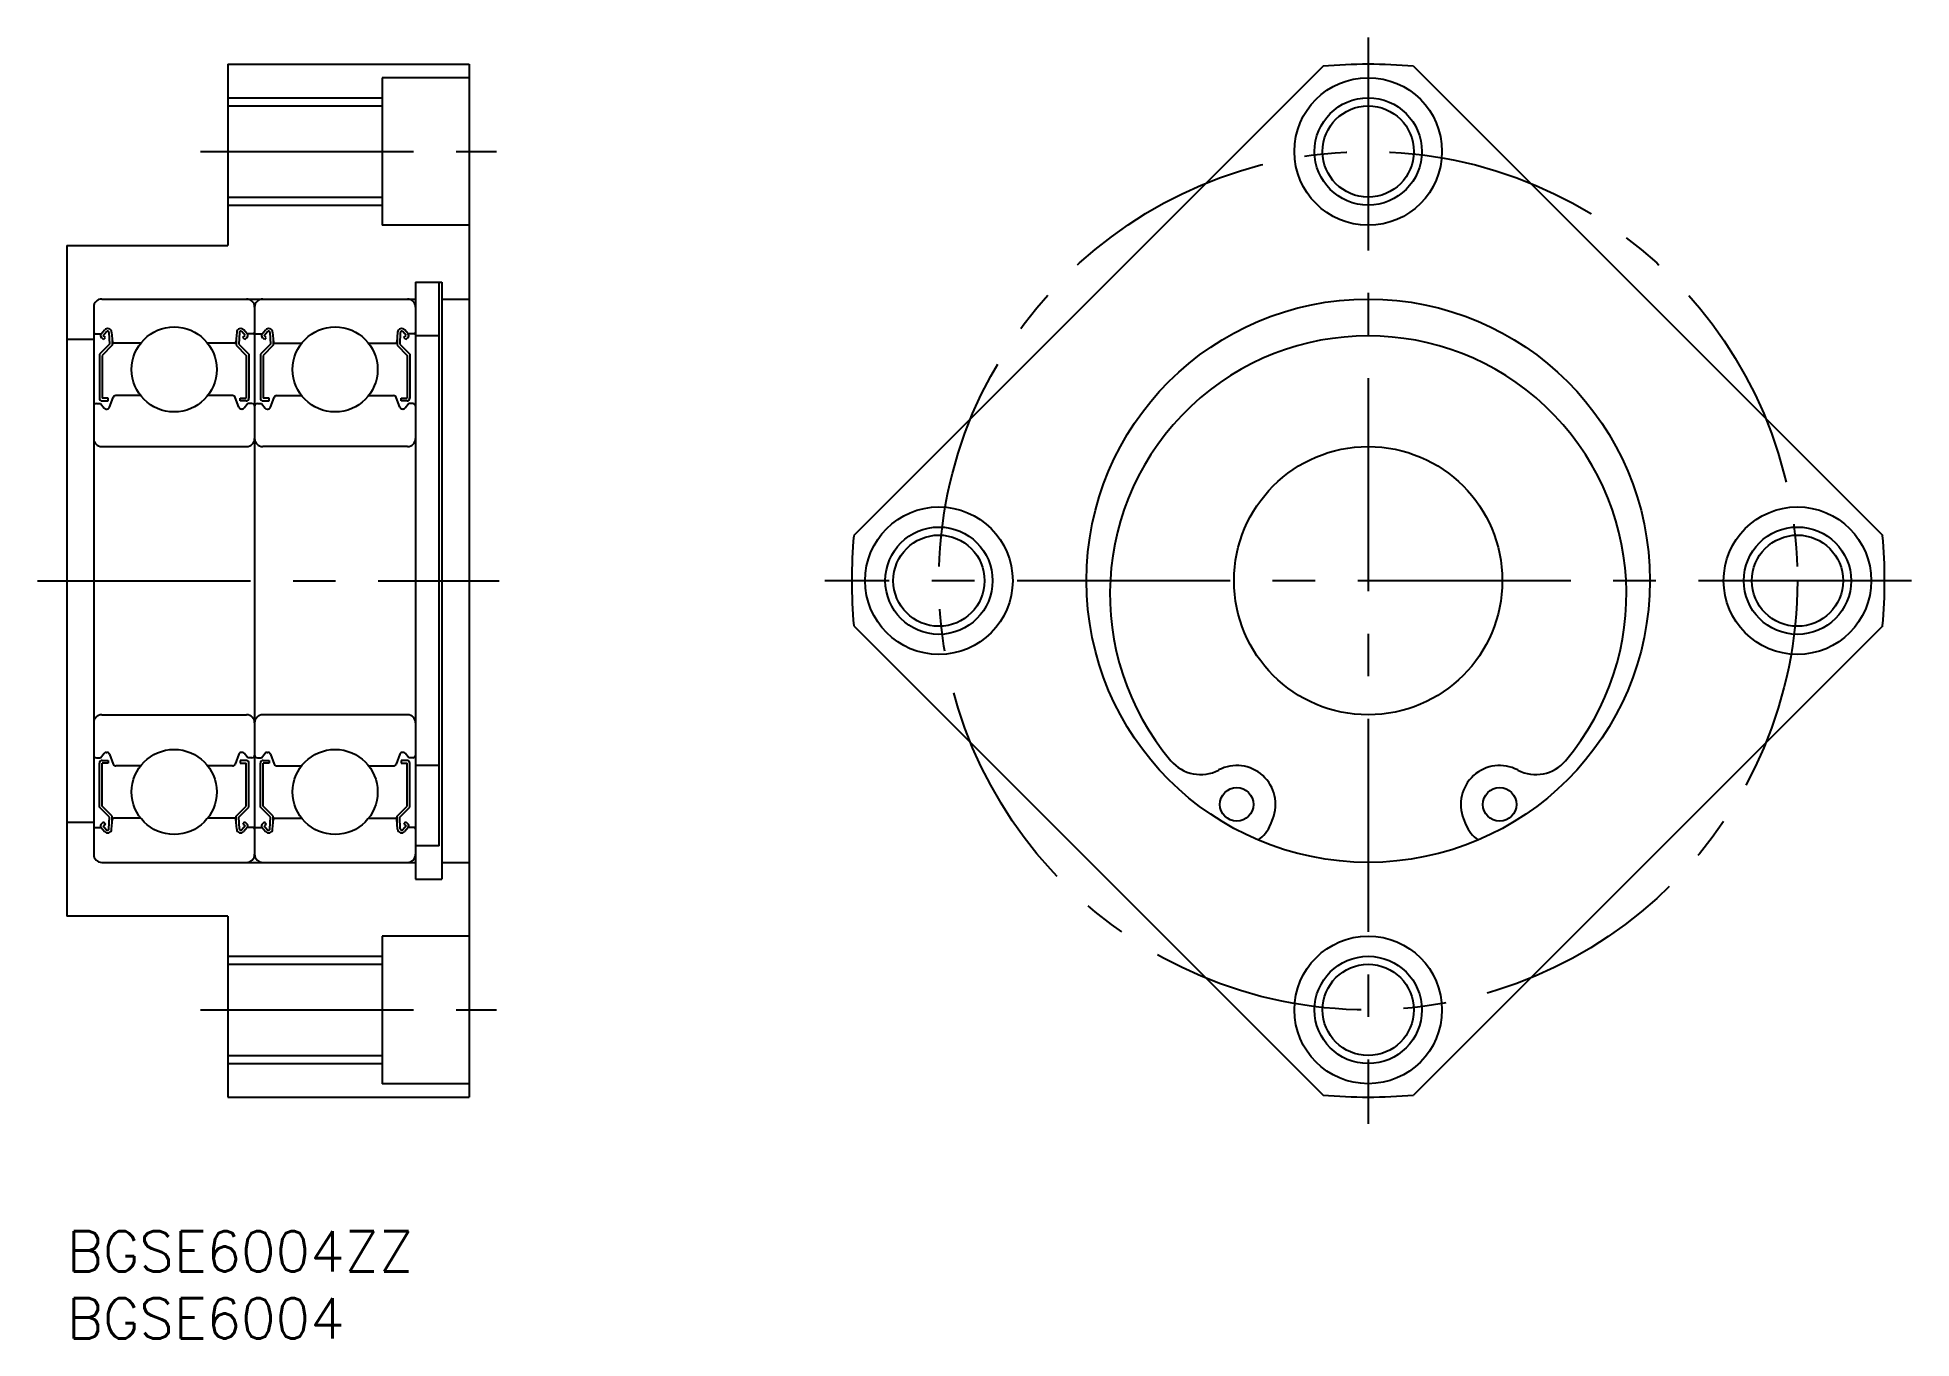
# Model space of a CAD drawing. Extents: x -2 to 138, y -8 to 89.
import ezdxf

# ---------------------------------------------------------------- set-up
doc = ezdxf.new("R2010")
doc.units = 0
doc.header["$LTSCALE"] = 0.5
doc.linetypes.add('CENTER', pattern=[50.8, 31.75, -6.35, 6.35, -6.35])
for name, color, linetype in [('MSM_CENTER', 1, 'CENTER'), ('MSM_CONTINUOUS', 7, 'CONTINUOUS'), ('MSM_NARROW', 5, 'CONTINUOUS'), ('MSM_PART_NUMBER', 7, 'CONTINUOUS')]:
    doc.layers.add(name, color=color, linetype=linetype)
doc.styles.get("Standard").update_dxf_attribs({"font": 'txt.shx', "height": 3, "bigfont": 'bigfont.shx'})

# ---------------------------------------------------------------- blocks, each defined once
blk = doc.blocks.new('*U10')
at = {"layer": 'MSM_PART_NUMBER'}
blk.add_text('BGSE6004ZZ', height=3, dxfattribs=at).set_placement((0, -3))
blk = doc.blocks.new('*U11')
at = {"layer": 'MSM_PART_NUMBER'}
blk.add_text('BGSE6004', height=3, dxfattribs=at).set_placement((0, -8))

msp = doc.modelspace()

# ---------------------------------------------------------------- linework, layer by layer
at = {"layer": 'MSM_CENTER'}
for p, q in [((97.01, 89), (97.01, 8)), ((9.97, 80.5), (32.03, 80.5)), ((-2.19, 48.5), (32.23, 48.5)), ((137.51, 48.5), (56.51, 48.5)), ((9.97, 16.5), (32.03, 16.5))]:
    msp.add_line(p, q, dxfattribs=at)
msp.add_circle((97.01, 48.5), 32, dxfattribs=at)
at = {"layer": 'MSM_CONTINUOUS'}
for p, q in [((12, 87), (12, 73.5)), ((12, 87), (30, 87)), ((30, 87), (30, 10)), ((93.65, 86.85), (58.66, 51.87)), ((100.38, 86.85), (135.37, 51.87)), ((23.5, 86), (23.5, 75)), ((30, 86), (23.5, 86)), ((12, 83.9), (23.5, 83.9)), ((12, 77.1), (23.5, 77.1)), ((30, 75), (23.5, 75)), ((0, 73.5), (0, 23.5)), ((0, 73.5), (12, 73.5)), ((26, 70.75), (26, 26.25)), ((26, 70.75), (27.95, 70.75)), ((27.75, 28.74, -0.38), (27.75, 70.75, -0.38)), ((27.95, 70.75), (27.95, 26.25)), ((2, 68.9), (2, 28.1)), ((2.6, 69.5), (26, 69.5)), ((14, 68.9), (14, 28.1)), ((27.95, 69.5), (30, 69.5)), ((2.56, 66.9), (2.81, 67.2)), ((2.71, 66.77), (2.96, 67.07)), ((13.29, 66.77), (13.04, 67.07)), ((13.44, 66.9), (13.19, 67.2)), ((14.56, 66.9), (14.81, 67.2)), ((14.71, 66.77), (14.96, 67.07)), ((25.29, 66.77), (25.04, 67.07)), ((25.44, 66.9), (25.19, 67.2)), ((0, 66.5), (2, 66.5)), ((2.1, 66.9), (2.56, 66.9)), ((3.18, 66.13), (2.43, 65.38)), ((2.74, 66.49), (2.58, 66.62)), ((3.38, 66.05), (2.63, 65.3)), ((2.87, 66.64), (2.71, 66.77)), ((2.74, 66.49), (2.87, 66.64)), ((3.14, 67.01), (3.18, 66.13)), ((3.34, 67.03), (3.4, 66.29)), ((3.38, 66.52), (3.38, 66.05)), ((5.49, 66.2), (3.5, 66.2)), ((12.5, 66.2), (10.51, 66.2)), ((12.66, 67.03), (12.6, 66.29)), ((12.62, 66.52), (12.62, 66.05)), ((12.62, 66.05), (13.37, 65.3)), ((12.86, 67.01), (12.82, 66.13)), ((12.82, 66.13), (13.57, 65.38)), ((13.13, 66.64), (13.29, 66.77)), ((13.26, 66.49), (13.13, 66.64)), ((13.26, 66.49), (13.42, 66.62)), ((13.9, 66.9), (13.44, 66.9)), ((14.1, 66.9), (14.56, 66.9)), ((15.18, 66.13), (14.43, 65.38)), ((14.74, 66.49), (14.58, 66.62)), ((15.38, 66.05), (14.63, 65.3)), ((14.87, 66.64), (14.71, 66.77)), ((14.74, 66.49), (14.87, 66.64)), ((15.14, 67.01), (15.18, 66.13)), ((15.34, 67.03), (15.4, 66.29)), ((15.38, 66.52), (15.38, 66.05)), ((15.5, 66.2), (17.49, 66.2)), ((22.51, 66.2), (24.5, 66.2)), ((24.66, 67.03), (24.6, 66.29)), ((24.62, 66.52), (24.62, 66.05)), ((24.62, 66.05), (25.37, 65.3)), ((24.86, 67.01), (24.82, 66.13)), ((24.82, 66.13), (25.57, 65.38)), ((25.13, 66.64), (25.29, 66.77)), ((25.26, 66.49), (25.13, 66.64)), ((25.26, 66.49), (25.42, 66.62)), ((25.9, 66.9), (25.44, 66.9)), ((27.75, 66.75, -0.38), (26, 66.75, -0.38)), ((2.43, 65.38), (2.43, 62.1)), ((2.63, 65.3), (2.63, 62.1)), ((13.37, 65.3), (13.37, 62.1)), ((13.57, 65.38), (13.57, 62.1)), ((14.43, 65.38), (14.43, 62.1)), ((14.63, 65.3), (14.63, 62.1)), ((25.37, 65.3), (25.37, 62.1)), ((25.57, 65.38), (25.57, 62.1)), ((2.2, 61.7), (2.5, 61.7)), ((2.5, 61.7), (2.78, 61.37)), ((3.08, 62.1), (2.63, 62.1)), ((2.63, 61.9), (3.08, 61.9)), ((3.08, 61.9), (3.08, 62.1)), ((3.18, 61.43), (3.45, 62.17)), ((5.49, 62.3), (3.64, 62.3)), ((12.36, 62.3), (10.51, 62.3)), ((12.82, 61.43), (12.55, 62.17)), ((12.92, 61.9), (12.92, 62.1)), ((12.92, 62.1), (13.37, 62.1)), ((13.37, 61.9), (12.92, 61.9)), ((13.5, 61.7), (13.22, 61.37)), ((13.8, 61.7), (13.5, 61.7)), ((14.2, 61.7), (14.5, 61.7)), ((14.5, 61.7), (14.78, 61.37)), ((15.08, 62.1), (14.63, 62.1)), ((14.63, 61.9), (15.08, 61.9)), ((15.08, 61.9), (15.08, 62.1)), ((15.18, 61.43), (15.45, 62.17)), ((15.64, 62.3), (17.49, 62.3)), ((22.51, 62.3), (24.36, 62.3)), ((24.82, 61.43), (24.55, 62.17)), ((24.92, 62.1), (25.37, 62.1)), ((24.92, 61.9), (24.92, 62.1)), ((25.37, 61.9), (24.92, 61.9)), ((25.5, 61.7), (25.22, 61.37)), ((25.8, 61.7), (25.5, 61.7)), ((2.93, 61.3), (2.99, 61.3)), ((13.07, 61.3), (13.01, 61.3)), ((14.93, 61.3), (14.99, 61.3)), ((25.07, 61.3), (25.01, 61.3)), ((2.6, 58.5), (13.4, 58.5)), ((25.4, 58.5), (14.6, 58.5)), ((58.66, 45.13), (93.65, 10.15)), ((135.37, 45.13), (100.38, 10.15)), ((2.6, 38.5), (13.4, 38.5)), ((25.4, 38.5), (14.6, 38.5)), ((2.2, 35.3), (2.5, 35.3)), ((2.5, 35.3), (2.78, 35.63)), ((2.63, 35.1), (3.08, 35.1)), ((2.93, 35.7), (2.99, 35.7)), ((3.08, 35.1), (3.08, 34.9)), ((3.18, 35.57), (3.45, 34.83)), ((12.82, 35.57), (12.55, 34.83)), ((12.92, 35.1), (12.92, 34.9)), ((13.37, 35.1), (12.92, 35.1)), ((13.07, 35.7), (13.01, 35.7)), ((13.5, 35.3), (13.22, 35.63)), ((13.8, 35.3), (13.5, 35.3)), ((14.2, 35.3), (14.5, 35.3)), ((14.5, 35.3), (14.78, 35.63)), ((14.63, 35.1), (15.08, 35.1)), ((14.93, 35.7), (14.99, 35.7)), ((15.08, 35.1), (15.08, 34.9)), ((15.18, 35.57), (15.45, 34.83)), ((24.82, 35.57), (24.55, 34.83)), ((25.37, 35.1), (24.92, 35.1)), ((24.92, 35.1), (24.92, 34.9)), ((25.07, 35.7), (25.01, 35.7)), ((25.5, 35.3), (25.22, 35.63)), ((25.8, 35.3), (25.5, 35.3)), ((2.43, 31.62), (2.43, 34.9)), ((2.63, 31.7), (2.63, 34.9)), ((3.08, 34.9), (2.63, 34.9)), ((5.49, 34.7), (3.64, 34.7)), ((12.36, 34.7), (10.51, 34.7)), ((12.92, 34.9), (13.37, 34.9)), ((13.37, 31.7), (13.37, 34.9)), ((13.57, 31.62), (13.57, 34.9)), ((14.43, 31.62), (14.43, 34.9)), ((14.63, 31.7), (14.63, 34.9)), ((15.08, 34.9), (14.63, 34.9)), ((15.64, 34.7), (17.49, 34.7)), ((22.51, 34.7), (24.36, 34.7)), ((24.92, 34.9), (25.37, 34.9)), ((25.37, 31.7), (25.37, 34.9)), ((25.57, 31.62), (25.57, 34.9)), ((27.75, 34.72, -0.38), (26, 34.72, -0.38)), ((3.18, 30.87), (2.43, 31.62)), ((3.38, 30.95), (2.63, 31.7)), ((3.14, 29.99), (3.18, 30.87)), ((3.38, 30.48), (3.38, 30.95)), ((5.49, 30.8), (3.5, 30.8)), ((12.5, 30.8), (10.51, 30.8)), ((12.62, 30.95), (13.37, 31.7)), ((12.62, 30.48), (12.62, 30.95)), ((12.82, 30.87), (13.57, 31.62)), ((12.86, 29.99), (12.82, 30.87)), ((15.18, 30.87), (14.43, 31.62)), ((15.38, 30.95), (14.63, 31.7)), ((15.14, 29.99), (15.18, 30.87)), ((15.38, 30.48), (15.38, 30.95)), ((15.5, 30.8), (17.49, 30.8)), ((22.51, 30.8), (24.5, 30.8)), ((24.62, 30.95), (25.37, 31.7)), ((24.62, 30.48), (24.62, 30.95)), ((24.82, 30.87), (25.57, 31.62)), ((24.86, 29.99), (24.82, 30.87)), ((89.74, 30.31), (89.91, 30.74)), ((104.12, 30.74), (104.29, 30.31)), ((0, 30.5), (2, 30.5)), ((2.1, 30.1), (2.56, 30.1)), ((2.56, 30.1), (2.81, 29.8)), ((2.74, 30.51), (2.58, 30.38)), ((2.87, 30.36), (2.71, 30.23)), ((2.71, 30.23), (2.96, 29.93)), ((2.74, 30.51), (2.87, 30.36)), ((3.34, 29.97), (3.4, 30.71)), ((12.66, 29.97), (12.6, 30.71)), ((13.29, 30.23), (13.04, 29.93)), ((13.26, 30.51), (13.13, 30.36)), ((13.13, 30.36), (13.29, 30.23)), ((13.44, 30.1), (13.19, 29.8)), ((13.26, 30.51), (13.42, 30.38)), ((13.9, 30.1), (13.44, 30.1)), ((14.1, 30.1), (14.56, 30.1)), ((14.56, 30.1), (14.81, 29.8)), ((14.74, 30.51), (14.58, 30.38)), ((14.87, 30.36), (14.71, 30.23)), ((14.71, 30.23), (14.96, 29.93)), ((14.74, 30.51), (14.87, 30.36)), ((15.34, 29.97), (15.4, 30.71)), ((24.66, 29.97), (24.6, 30.71)), ((25.29, 30.23), (25.04, 29.93)), ((25.26, 30.51), (25.13, 30.36)), ((25.13, 30.36), (25.29, 30.23)), ((25.44, 30.1), (25.19, 29.8)), ((25.26, 30.51), (25.42, 30.38)), ((25.9, 30.1), (25.44, 30.1)), ((27.75, 28.74, -0.38), (26, 28.74, -0.38)), ((2.6, 27.5), (26, 27.5)), ((5.5, 27.5), (5.5, 27.5)), ((22.5, 27.5), (22.5, 27.5)), ((27.95, 27.5), (30, 27.5)), ((26, 26.25), (27.95, 26.25)), ((12, 23.5), (0, 23.5)), ((12, 23.5), (12, 10)), ((30, 22), (23.5, 22)), ((23.5, 22), (23.5, 11)), ((12, 19.9), (23.5, 19.9)), ((12, 13.1), (23.5, 13.1)), ((12, 10), (30, 10)), ((30, 11), (23.5, 11))]:
    msp.add_line(p, q, dxfattribs=at)
for centre, radius in [((97.01, 80.5), 5.5), ((97.01, 80.5), 3.4), ((97.01, 48.5), 21), ((8, 64.25), 3.17), ((20, 64.25), 3.17), ((97.01, 48.5), 10), ((65.01, 48.5), 5.5), ((129.01, 48.5), 5.5), ((65.01, 48.5), 3.4), ((129.01, 48.5), 3.4), ((8, 32.75), 3.17), ((20, 32.75), 3.17), ((87.21, 31.82), 1.25), ((106.81, 31.82), 1.25), ((97.01, 16.5), 5.5), ((97.01, 16.5), 3.4)]:
    msp.add_circle(centre, radius, dxfattribs=at)
for centre, radius, start, end in [((97.01, 48.5), 38.5, 84.9831, 95.0169), ((2.6, 68.9), 0.6, 90, 180), ((13.4, 68.9), 0.6, 0, 90), ((14.6, 68.9), 0.6, 90, 180), ((25.4, 68.9), 0.6, 0, 90), ((3.04, 67), 0.3, 4.9967, 140.002), ((3.04, 67), 0.1, 2.8198, 140.0002), ((12.96, 67), 0.3, 39.998, 175.0033), ((12.96, 67), 0.1, 39.9998, 177.1802), ((15.04, 67), 0.3, 4.9967, 140.002), ((15.04, 67), 0.1, 2.8198, 140.0002), ((24.96, 67), 0.3, 39.998, 175.0033), ((24.96, 67), 0.1, 39.9998, 177.1802), ((2.1, 67), 0.1, 180, 270), ((2.71, 66.77), 0.2, 140.002, 230.0826), ((3.5, 66.3), 0.1, 184.9967, 270), ((12.5, 66.3), 0.1, 270, 355.0033), ((13.29, 66.77), 0.2, 309.9174, 39.998), ((13.9, 67), 0.1, 270, 0), ((14.1, 67), 0.1, 180, 270), ((14.71, 66.77), 0.2, 140.002, 230.0826), ((15.5, 66.3), 0.1, 184.9967, 270), ((24.5, 66.3), 0.1, 270, 355.0033), ((25.29, 66.77), 0.2, 309.9174, 39.998), ((25.9, 67), 0.1, 270, 0), ((97.01, 47.5), 19.25, 319.8252, 220.1748), ((2.2, 61.5), 0.2, 90, 180), ((2.63, 62.1), 0.2, 180, 270), ((3.64, 62.1), 0.2, 90, 159.9914), ((12.36, 62.1), 0.2, 20.0086, 90), ((13.37, 62.1), 0.2, 270, 0), ((13.8, 61.5), 0.2, 0, 90), ((14.2, 61.5), 0.2, 90, 180), ((14.63, 62.1), 0.2, 180, 270), ((15.64, 62.1), 0.2, 90, 159.9914), ((24.36, 62.1), 0.2, 20.0086, 90), ((25.37, 62.1), 0.2, 270, 0), ((25.8, 61.5), 0.2, 0, 90), ((2.93, 61.5), 0.2, 219.9945, 270), ((2.99, 61.5), 0.2, 270, 339.9914), ((13.01, 61.5), 0.2, 200.0086, 270), ((13.07, 61.5), 0.2, 270, 320.0055), ((14.93, 61.5), 0.2, 219.9945, 270), ((14.99, 61.5), 0.2, 270, 339.9914), ((25.01, 61.5), 0.2, 200.0086, 270), ((25.07, 61.5), 0.2, 270, 320.0055), ((2.6, 59.1), 0.6, 180, 270), ((13.4, 59.1), 0.6, 270, 0), ((14.6, 59.1), 0.6, 180, 270), ((25.4, 59.1), 0.6, 270, 0), ((97.01, 48.5), 38.5, 174.9831, 185.0169), ((97.01, 48.5), 38.5, 354.9831, 5.0169), ((2.6, 37.9), 0.6, 90, 180), ((13.4, 37.9), 0.6, 0, 90), ((14.6, 37.9), 0.6, 90, 180), ((25.4, 37.9), 0.6, 0, 90), ((2.2, 35.5), 0.2, 180, 270), ((2.63, 34.9), 0.2, 90, 180), ((2.93, 35.5), 0.2, 90, 140.0055), ((2.99, 35.5), 0.2, 20.0086, 90), ((13.01, 35.5), 0.2, 90, 159.9914), ((13.07, 35.5), 0.2, 39.9945, 90), ((13.37, 34.9), 0.2, 0, 90), ((13.8, 35.5), 0.2, 270, 0), ((14.2, 35.5), 0.2, 180, 270), ((14.63, 34.9), 0.2, 90, 180), ((14.93, 35.5), 0.2, 90, 140.0055), ((14.99, 35.5), 0.2, 20.0086, 90), ((25.01, 35.5), 0.2, 90, 159.9914), ((25.07, 35.5), 0.2, 39.9945, 90), ((25.37, 34.9), 0.2, 0, 90), ((25.8, 35.5), 0.2, 270, 0), ((84.52, 36.95), 2.9, 220.1748, 297.6623), ((109.51, 36.95), 2.9, 242.3377, 319.8252), ((3.64, 34.9), 0.2, 200.0086, 270), ((12.36, 34.9), 0.2, 270, 339.9914), ((15.64, 34.9), 0.2, 200.0086, 270), ((24.36, 34.9), 0.2, 270, 339.9914), ((87.21, 31.82), 2.9, 338.1911, 117.6623), ((106.81, 31.82), 2.9, 62.3377, 201.8089), ((3.5, 30.7), 0.1, 90, 175.0033), ((12.5, 30.7), 0.1, 4.9967, 90), ((15.5, 30.7), 0.1, 90, 175.0033), ((24.5, 30.7), 0.1, 4.9967, 90), ((2.1, 30), 0.1, 90, 180), ((2.71, 30.23), 0.2, 129.9174, 219.998), ((3.04, 30), 0.3, 219.998, 355.0033), ((3.04, 30), 0.1, 219.9998, 357.1802), ((12.96, 30), 0.3, 184.9967, 320.002), ((12.96, 30), 0.1, 182.8198, 320.0002), ((13.29, 30.23), 0.2, 320.002, 50.0826), ((13.9, 30), 0.1, 0, 90), ((14.1, 30), 0.1, 90, 180), ((14.71, 30.23), 0.2, 129.9174, 219.998), ((15.04, 30), 0.3, 219.998, 355.0033), ((15.04, 30), 0.1, 219.9998, 357.1802), ((24.96, 30), 0.3, 184.9967, 320.002), ((24.96, 30), 0.1, 182.8198, 320.0002), ((25.29, 30.23), 0.2, 320.002, 50.0826), ((25.9, 30), 0.1, 0, 90), ((87.41, 31.24), 2.5, 304.0128, 338.1911), ((106.61, 31.24), 2.5, 201.8089, 235.9872), ((2.6, 28.1), 0.6, 180, 270), ((13.4, 28.1), 0.6, 270, 0), ((14.6, 28.1), 0.6, 180, 270), ((25.4, 28.1), 0.6, 270, 0), ((97.01, 48.5), 38.5, 264.9831, 275.0169)]:
    msp.add_arc(centre, radius, start, end, dxfattribs=at)
at = {"layer": 'MSM_NARROW', "color": 5}
for p, q in [((12, 84.5), (23.5, 84.5)), ((12, 76.5), (23.5, 76.5)), ((12, 20.5), (23.5, 20.5)), ((12, 12.5), (23.5, 12.5))]:
    msp.add_line(p, q, dxfattribs=at)
for centre in [(97.01, 80.5), (65.01, 48.5), (129.01, 48.5), (97.01, 16.5)]:
    msp.add_circle(centre, 4, dxfattribs=at)

# ---------------------------------------------------------------- block references
at = {"layer": 'MSM_CONTINUOUS'}
for name in ['*U10', '*U11']:
    msp.add_blockref(name, (0, 0), dxfattribs=at)

doc.saveas('drawing.dxf')
